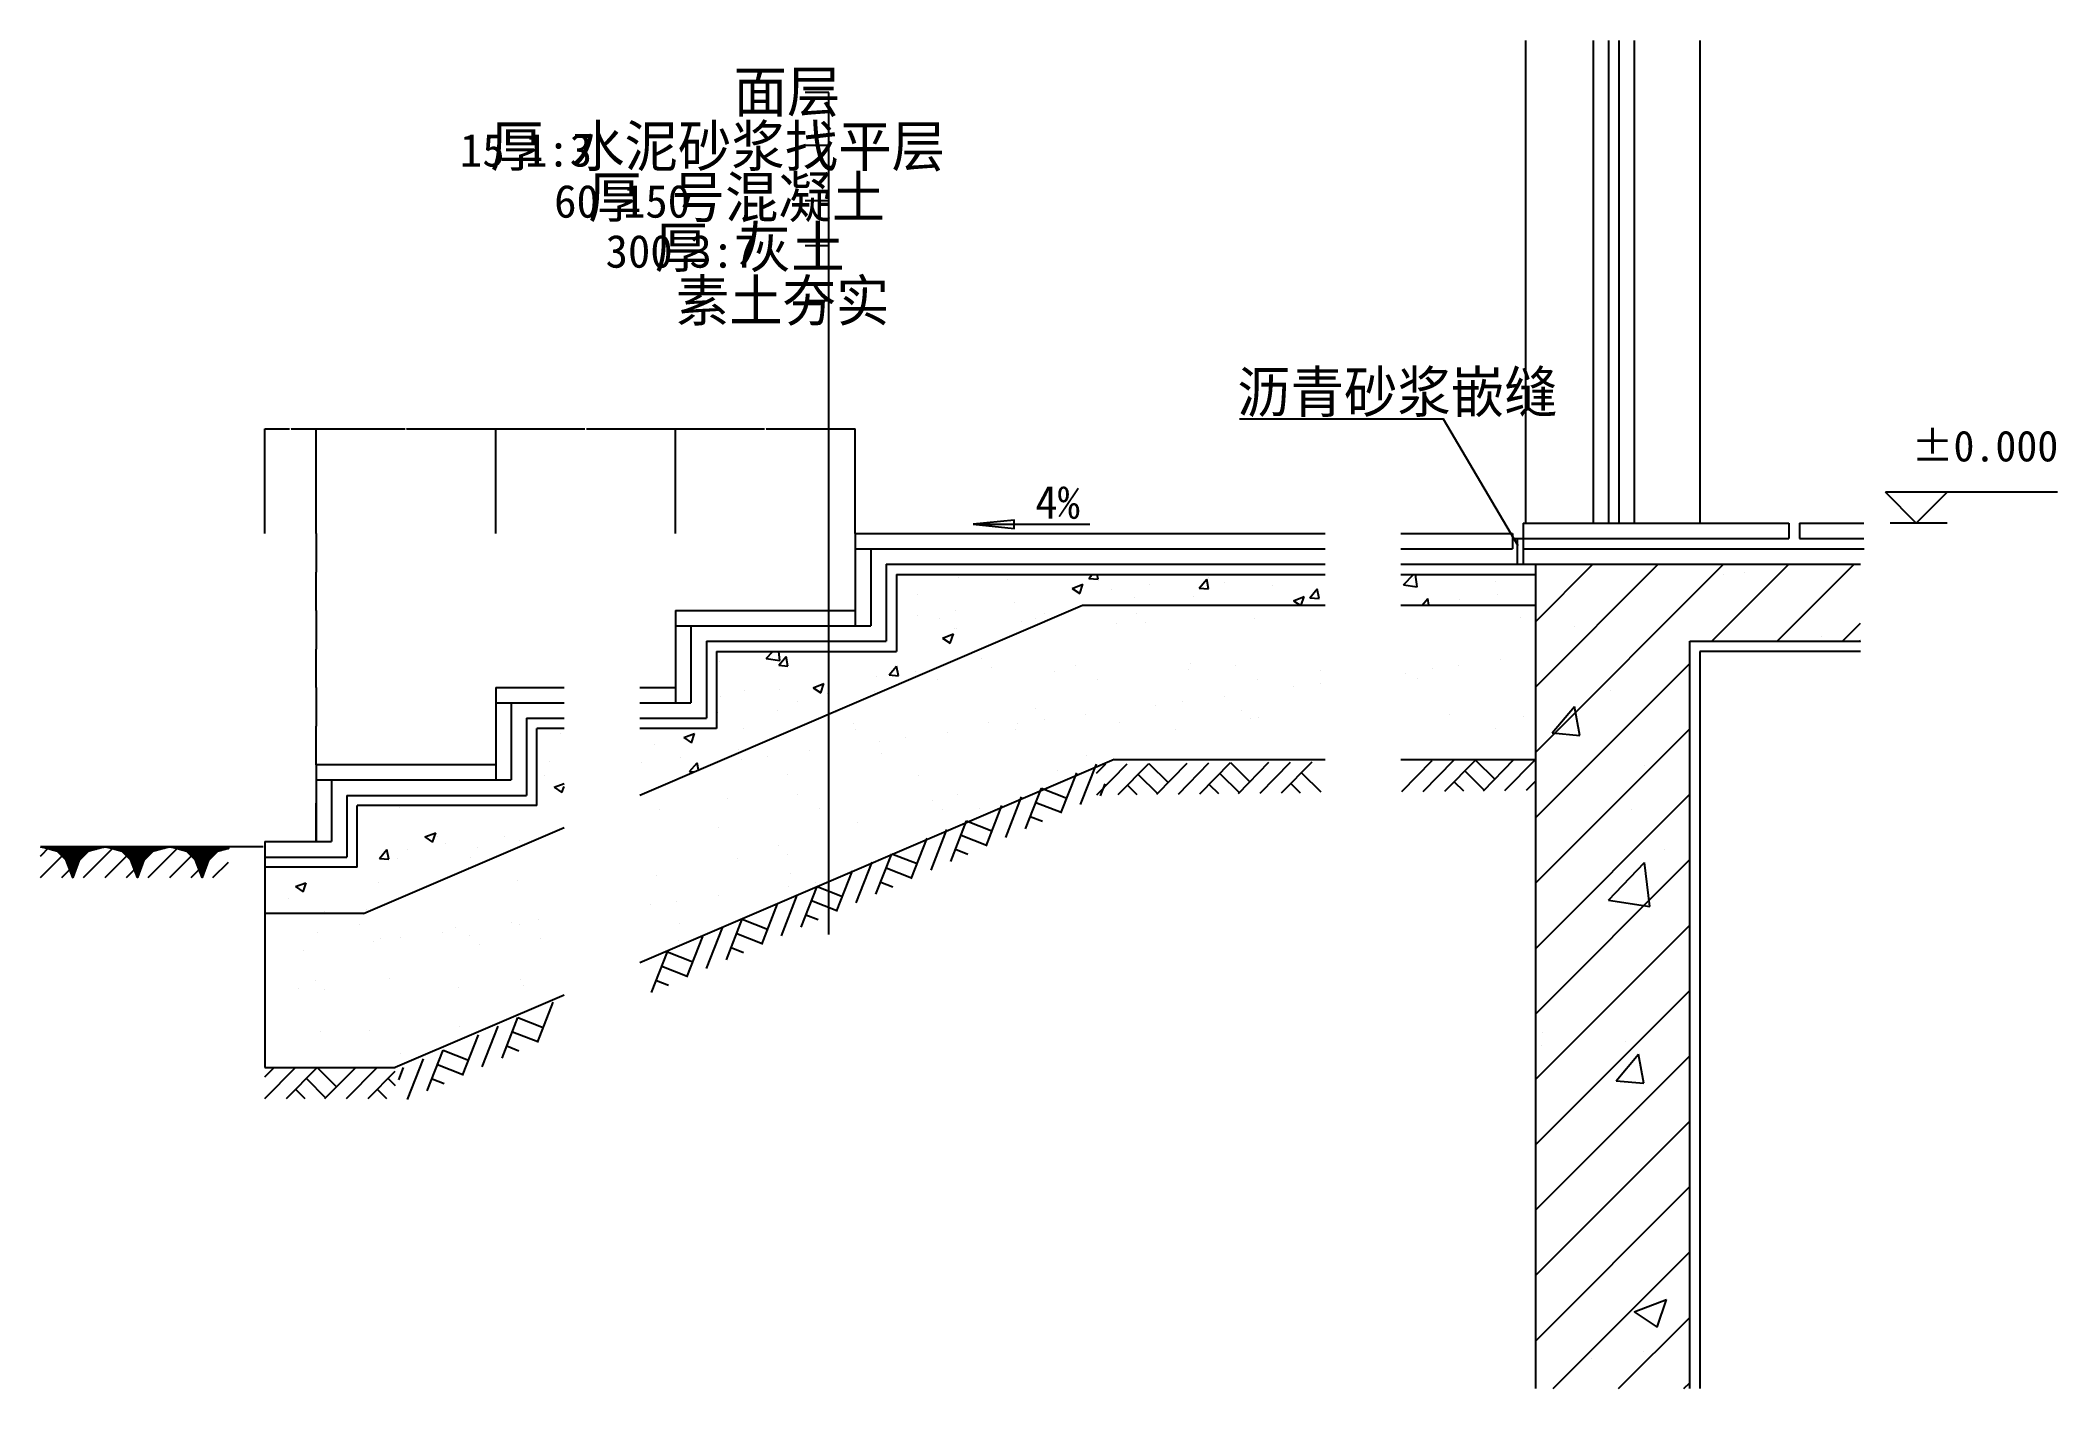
# Model space of a CAD drawing. Header units: metres. Extents: x 11590 to 15519, y 20736 to 23360.
import ezdxf

# ---------------------------------------------------------------- set-up
doc = ezdxf.new("R2010")
doc.units = ezdxf.units.M
for name, color, linetype in [('ZZ-1', 255, 'Continuous'), ('ZZ-2', 2, 'Continuous'), ('ZZ-3', 3, 'Continuous'), ('ZZ-5', 6, 'Continuous'), ('ZZ-6', 7, 'Continuous'), ('ZZ-7', 7, 'Continuous')]:
    doc.layers.add(name, color=color, linetype=linetype)
doc.dimstyles.get("Standard").update_dxf_attribs({"dimtxt": 2.5, "dimasz": 2.5, "dimexe": 1.25, "dimexo": 0.625, "dimtad": 1, "dimcen": 2.5, "dimazin": 3, "dimtfac": 1, "dimtmove": 0, "dimatfit": 3})

# ---------------------------------------------------------------- blocks, each defined once
blk = doc.blocks.new('X0')
for p, q in [((13191.8, 7464.23), (13557.82, 7830.25)), ((13191.8, 7591.51), (13430.54, 7830.25)), ((13191.8, 7718.79), (13303.26, 7830.25)), ((13535.1, 7680.25), (13685.1, 7830.25)), ((13662.38, 7680.25), (13812.38, 7830.25)), ((13557.84, 7809.78), (13557.84, 7809.78)), ((13598.16, 7813.37), (13598.16, 7813.37)), ((13267.17, 7709.18), (13267.17, 7709.18)), ((13789.66, 7680.25), (13824.64, 7715.24)), ((13747.61, 7688.89), (13747.61, 7688.89)), ((13821.34, 7680.27), (13824.64, 7681.53)), ((13821.34, 7680.27), (13821.36, 7680.25)), ((13191.8, 7336.95), (13491.8, 7636.95)), ((13338.21, 7584.41), (13338.21, 7584.41)), ((13223.9, 7501.68), (13267.28, 7553.39)), ((13277.7, 7496.96), (13267.29, 7553.38)), ((13191.8, 7209.67), (13491.8, 7509.67)), ((13223.9, 7501.68), (13277.69, 7496.97)), ((13403.63, 7438.1), (13403.63, 7438.1)), ((13191.8, 7082.39), (13491.8, 7382.39)), ((13378.79, 7352.3), (13378.79, 7352.3)), ((13442.3, 7274.32), (13442.3, 7274.32)), ((13191.8, 6955.11), (13491.8, 7255.11)), ((13333.86, 7176.56), (13403.96, 7249.62)), ((13413.91, 7164.13), (13403.97, 7249.61)), ((13333.86, 7176.56), (13413.91, 7164.14)), ((13191.8, 6827.83), (13491.8, 7127.83)), ((13191.8, 6700.55), (13491.8, 7000.55)), ((13205.54, 6919.34), (13205.54, 6919.34)), ((13203.53, 6892.4), (13203.53, 6892.4)), ((13348.77, 6824.71), (13392.16, 6876.41)), ((13366.47, 6901.11), (13366.47, 6901.11)), ((13402.57, 6819.99), (13392.16, 6876.4)), ((13191.8, 6573.28), (13491.8, 6873.28)), ((13348.77, 6824.71), (13402.57, 6820)), ((13393.29, 6771.51), (13393.29, 6771.51)), ((13191.8, 6446), (13491.8, 6746)), ((13191.8, 6318.72), (13491.8, 6618.72)), ((13225.83, 6225.48), (13491.8, 6491.44)), ((13383.37, 6375), (13446.39, 6399.19)), ((13383.37, 6375), (13428.14, 6344.8)), ((13428.14, 6344.79), (13446.39, 6399.18)), ((13353.11, 6225.48), (13491.8, 6364.16)), ((13400.98, 6298.44), (13400.98, 6298.44)), ((13300.41, 6284.23), (13300.41, 6284.23)), ((13480.39, 6225.48), (13491.8, 6236.88))]:
    blk.add_line(p, q)
blk = doc.blocks.new('X2')
for p, q in [((12068, 7804.07), (12068, 7804.07)), ((12163.28, 7800.52), (12163.28, 7800.52)), ((12288.85, 7783.13), (12309.85, 7791.19)), ((12288.85, 7783.13), (12303.77, 7773.07)), ((12303.78, 7773.06), (12309.86, 7791.19)), ((12321.56, 7802.64), (12327.95, 7810.25)), ((12321.56, 7802.64), (12339.49, 7801.07)), ((12339.5, 7801.06), (12337.8, 7810.25)), ((12365.31, 7780.13), (12365.31, 7780.13)), ((12440.41, 7790.01), (12440.41, 7790.01)), ((12536.74, 7783.81), (12551.2, 7801.05)), ((12536.74, 7783.81), (12554.67, 7782.24)), ((12554.67, 7782.23), (12551.2, 7801.04)), ((12554.03, 7804.97), (12554.03, 7804.97)), ((12585.07, 7794.71), (12585.07, 7794.71)), ((12679.76, 7788.14), (12679.76, 7788.14)), ((12751.91, 7764.99), (12766.38, 7782.22)), ((12769.85, 7763.41), (12766.38, 7782.21)), ((11988.32, 7770.48), (11988.32, 7770.48)), ((12062.22, 7740.22), (12062.22, 7740.22)), ((12175.84, 7755.18), (12175.84, 7755.18)), ((12410.12, 7764.68), (12410.12, 7764.68)), ((12525.73, 7767.02), (12525.73, 7767.02)), ((12719.99, 7759.11), (12740.99, 7767.17)), ((12719.99, 7759.11), (12733.11, 7750.25)), ((12735.33, 7750.25), (12741, 7767.16)), ((12751.91, 7764.99), (12769.85, 7763.42)), ((11987.12, 7730.34), (11987.12, 7730.34)), ((12030.49, 7724.95), (12030.49, 7724.95)), ((12060.21, 7704.61), (12060.21, 7704.61)), ((12064.35, 7704.2), (12064.35, 7704.2)), ((12190.64, 7718.18), (12190.64, 7718.18)), ((12218.38, 7725.32), (12218.38, 7725.32)), ((12235.16, 7734.65), (12235.16, 7734.65)), ((12036.78, 7686.37), (12057.79, 7694.44)), ((12036.78, 7686.37), (12051.71, 7676.31)), ((12051.71, 7676.3), (12057.79, 7694.43)), ((11602.97, 7641.38), (11602.97, 7641.38)), ((11693.23, 7646.73), (11706.21, 7660.25)), ((11693.23, 7646.73), (11719.91, 7642.59)), ((11710.3, 7644.55), (11710.3, 7644.55)), ((11717.65, 7633.46), (11732.11, 7650.69)), ((11717.65, 7633.46), (11735.58, 7631.89)), ((11719.91, 7642.58), (11717.86, 7660.25)), ((11735.59, 7631.88), (11732.12, 7650.69)), ((11932.83, 7614.63), (11947.29, 7631.87)), ((11950.76, 7613.05), (11947.3, 7631.86)), ((11983.3, 7621.9), (11983.3, 7621.9)), ((11651.78, 7585.18), (11651.78, 7585.18)), ((11718.73, 7587.07), (11718.73, 7587.07)), ((11784.72, 7589.61), (11805.72, 7597.68)), ((11784.72, 7589.61), (11799.64, 7579.55)), ((11799.64, 7579.54), (11805.73, 7597.67)), ((11908.2, 7612.01), (11908.2, 7612.01)), ((11932.83, 7614.63), (11950.76, 7613.06)), ((11605.11, 7572.11), (11605.11, 7572.11)), ((11715.03, 7544.89), (11715.03, 7544.89)), ((11753.35, 7562.63), (11753.35, 7562.63)), ((11811.92, 7578.42), (11811.92, 7578.42)), ((11904.89, 7581.84), (11904.89, 7581.84)), ((11599.32, 7541.51), (11599.32, 7541.51)), ((11649.91, 7509.53), (11649.91, 7509.53)), ((11474.96, 7479.5), (11474.96, 7479.5)), ((11532.65, 7492.85), (11553.65, 7500.92)), ((11532.65, 7492.85), (11547.57, 7482.79)), ((11547.58, 7482.78), (11553.66, 7500.91)), ((11639.81, 7468.75), (11639.81, 7468.75)), ((11451.09, 7443.9), (11451.09, 7443.9)), ((11526.19, 7453.79), (11526.19, 7453.79)), ((11544.1, 7426.63), (11558.56, 7443.86)), ((11544.1, 7426.63), (11552.23, 7425.91)), ((11561.17, 7429.74), (11558.56, 7443.85))]:
    blk.add_line(p, q)
blk = doc.blocks.new('X4')
for p, q in [((12375.06, 7714.34), (12375.06, 7714.34)), ((12413.56, 7733.69), (12413.56, 7733.69)), ((12431.99, 7716.8), (12431.99, 7716.8)), ((12645.15, 7724.07), (12645.15, 7724.07)), ((13162.72, 7726.18), (13162.72, 7726.18)), ((12112.94, 7645.93), (12112.94, 7645.93)), ((12131.38, 7629.04), (12131.38, 7629.04)), ((12296.3, 7632.51), (12296.3, 7632.51)), ((12516.23, 7625.14), (12516.23, 7625.14)), ((12518.99, 7637.08), (12518.99, 7637.08)), ((12607.72, 7633.08), (12607.72, 7633.08)), ((12772.04, 7623.92), (12772.04, 7623.92)), ((12990.08, 7626.79), (12990.08, 7626.79)), ((13042.13, 7633.65), (13042.13, 7633.65)), ((13042.13, 7633.65), (13042.13, 7633.65)), ((13123.43, 7644.35), (13123.43, 7644.35)), ((12027.06, 7605.08), (12027.06, 7605.08)), ((12254.47, 7621.8), (12254.47, 7621.8)), ((12338.47, 7605.65), (12338.47, 7605.65)), ((12649.89, 7606.22), (12649.89, 7606.22)), ((12720.9, 7591.36), (12720.9, 7591.36)), ((12772.95, 7598.21), (12772.95, 7598.21)), ((12937.56, 7616.76), (12937.56, 7616.76)), ((12961.3, 7606.78), (12961.3, 7606.78)), ((12218.37, 7549.32), (12218.37, 7549.32)), ((12451.73, 7555.92), (12451.73, 7555.92)), ((12503.78, 7562.77), (12503.78, 7562.77)), ((12585.08, 7573.47), (12585.08, 7573.47)), ((12618.52, 7545.88), (12618.52, 7545.88)), ((11830.76, 7541.27), (11830.76, 7541.27)), ((11863.8, 7519.54), (11863.8, 7519.54)), ((11867.46, 7507.8), (11867.46, 7507.8)), ((12125.55, 7522.88), (12125.55, 7522.88)), ((12178.87, 7508.37), (12178.87, 7508.37)), ((12182.55, 7520.48), (12182.55, 7520.48)), ((12234.6, 7527.33), (12234.6, 7527.33)), ((12315.9, 7538.04), (12315.9, 7538.04)), ((12381.36, 7521.65), (12381.36, 7521.65)), ((12490.28, 7508.94), (12490.28, 7508.94)), ((12636.95, 7528.99), (12636.95, 7528.99)), ((12651.45, 7531.38), (12651.45, 7531.38)), ((13024.56, 7537.04), (13024.56, 7537.04)), ((13113.11, 7510.07), (13113.11, 7510.07)), ((13169.02, 7533.5), (13169.02, 7533.5)), ((11777.54, 7467.16), (11777.54, 7467.16)), ((11913.37, 7485.04), (11913.37, 7485.04)), ((11965.42, 7491.9), (11965.42, 7491.9)), ((12046.72, 7502.6), (12046.72, 7502.6)), ((11644.19, 7449.6), (11644.19, 7449.6)), ((11696.25, 7456.46), (11696.25, 7456.46)), ((11917.76, 7461.55), (11917.76, 7461.55)), ((12260.77, 7429.12), (12260.77, 7429.12)), ((12317.91, 7458.11), (12317.91, 7458.11)), ((12336.34, 7441.22), (12336.34, 7441.22)), ((11734.88, 7420.62), (11734.88, 7420.62)), ((11990.68, 7419.39), (11990.68, 7419.39)), ((11484.99, 7353.54), (11484.99, 7353.54)), ((11617.15, 7373.78), (11617.15, 7373.78)), ((11754.24, 7380.97), (11754.24, 7380.97)), ((11796.41, 7354.11), (11796.41, 7354.11)), ((12017.29, 7370.34), (12017.29, 7370.34)), ((12035.73, 7353.45), (12035.73, 7353.45)), ((12065.65, 7381.54), (12065.65, 7381.54)), ((12107.82, 7354.67), (12107.82, 7354.67)), ((11600.01, 7317.13), (11600.01, 7317.13)), ((11870.1, 7326.86), (11870.1, 7326.86)), ((11716.68, 7282.58), (11716.68, 7282.58)), ((11636.8, 7256.83), (11636.8, 7256.83)), ((11735.11, 7265.69), (11735.11, 7265.69)), ((11209.33, 7214.87), (11209.33, 7214.87)), ((11479.42, 7224.6), (11479.42, 7224.6)), ((11736.39, 7202.83), (11736.39, 7202.83)), ((11741.18, 7227.94), (11741.18, 7227.94)), ((11788.45, 7209.68), (11788.45, 7209.68)), ((11467.22, 7167.39), (11467.22, 7167.39)), ((11519.27, 7174.24), (11519.27, 7174.24)), ((11600.57, 7184.95), (11600.57, 7184.95)), ((10818.65, 7112.6), (10818.65, 7112.6)), ((10900.76, 7128.86), (10900.76, 7128.86)), ((11062.21, 7114.07), (11062.21, 7114.07)), ((11088.74, 7122.33), (11088.74, 7122.33)), ((11198.04, 7131.95), (11198.04, 7131.95)), ((11212.17, 7129.43), (11212.17, 7129.43)), ((11250.09, 7138.8), (11250.09, 7138.8)), ((11523.59, 7130), (11523.59, 7130)), ((11606.31, 7124.45), (11606.31, 7124.45)), ((10793.03, 7078.63), (10793.03, 7078.63)), ((10928.86, 7096.51), (10928.86, 7096.51)), ((10942.93, 7102), (10942.93, 7102)), ((10980.91, 7103.37), (10980.91, 7103.37)), ((11115.46, 7107.04), (11115.46, 7107.04)), ((11133.89, 7090.15), (11133.89, 7090.15)), ((11254.34, 7102.57), (11254.34, 7102.57)), ((11521.5, 7098.2), (11521.5, 7098.2)), ((10783.32, 7004.72), (10783.32, 7004.72)), ((10814.84, 7019.27), (10814.84, 7019.27)), ((10833.28, 7002.38), (10833.28, 7002.38)), ((10959.82, 7023.41), (10959.82, 7023.41)), ((11094.74, 7005.29), (11094.74, 7005.29)), ((11215.63, 7022.18), (11215.63, 7022.18)), ((11220.89, 7010.43), (11220.89, 7010.43)), ((10824.95, 6919.92), (10824.95, 6919.92)), ((10920.27, 6922.66), (10920.27, 6922.66)), ((11095.04, 6929.65), (11095.04, 6929.65)), ((10981.52, 6878.45), (10981.52, 6878.45))]:
    blk.add_line(p, q)
blk = doc.blocks.new('X1')
for p, q in [((11291.97, 7499.81), (11291.97, 7499.81)), ((11271.8, 7446.22), (11271.8, 7446.22)), ((11261.63, 7418.96), (11261.63, 7418.96)), ((11280.58, 7396.09), (11299.44, 7403.33)), ((11280.58, 7396.09), (11295.5, 7386.03)), ((11288.33, 7399.94), (11288.33, 7399.94)), ((11295.51, 7386.02), (11299.44, 7397.73)), ((10978.48, 7356.32), (10978.48, 7356.32)), ((10940.19, 7257.45), (10954.65, 7274.68)), ((10958.12, 7255.87), (10954.66, 7274.67)), ((10993.98, 7275.79), (10993.98, 7275.79)), ((11028.52, 7299.33), (11049.52, 7307.4)), ((11028.52, 7299.33), (11043.44, 7289.27)), ((11043.44, 7289.26), (11049.53, 7307.39)), ((11053.23, 7299.69), (11053.23, 7299.69)), ((11069.09, 7285.68), (11069.09, 7285.68)), ((11130.65, 7278.95), (11130.65, 7278.95)), ((11182.71, 7300.63), (11182.71, 7300.63)), ((11213.38, 7292.93), (11213.38, 7292.93)), ((10940.19, 7257.45), (10958.12, 7255.88)), ((10956.34, 7266.16), (10956.34, 7266.16)), ((10974.83, 7256.46), (10974.83, 7256.46)), ((11112.66, 7240.44), (11112.66, 7240.44)), ((11116.49, 7259.39), (11116.49, 7259.39)), ((10776.45, 7202.58), (10796.45, 7210.25)), ((10776.45, 7202.58), (10791.37, 7192.51)), ((10791.38, 7192.5), (10797.33, 7210.25)), ((10937.7, 7210.41), (10937.7, 7210.41)), ((10762.75, 7180.38), (10762.75, 7180.38)), ((10833.4, 7153.97), (10833.4, 7153.97)), ((10915.06, 7157.46), (10915.06, 7157.46))]:
    blk.add_line(p, q)
blk = doc.blocks.new('X3')
for p, q in [((12934.14, 7790), (12953.58, 7810.25)), ((12934.14, 7790), (12960.82, 7785.86)), ((12954.16, 7803.31), (12954.16, 7803.31)), ((12960.83, 7785.85), (12957.99, 7810.25)), ((13114.31, 7796.55), (13114.31, 7796.55)), ((12970.53, 7750.25), (12981.55, 7763.4)), ((12983.98, 7750.25), (12981.56, 7763.39)), ((13042.76, 7761.38), (13042.76, 7761.38)), ((13117.86, 7771.27), (13117.86, 7771.27)), ((13137.49, 7751.1), (13137.49, 7751.1))]:
    blk.add_line(p, q)
blk = doc.blocks.new('_ARROW')
blk.add_lwpolyline([(0, 0), (-1, 0.1), (-1, -0.1), (-1, -0.1), (0, 0)])
blk = doc.blocks.new('*D1')
for p, q in [((12127.3, 22400.15), (12127.3, 22325.15)), ((12127.05, 22325.15), (12126.8, 22325.15)), ((12127.3, 22250.15), (12127.3, 22325.15)), ((12127.3, 22325.15), (12127.3, 22325.15)), ((12127.55, 22325.15), (12127.8, 22325.15))]:
    blk.add_line(p, q)
at = {"layer": 'Defpoints'}
for p in [(12127.3, 22400.15), (12127.3, 22325.15), (12127.3, 22250.15)]:
    blk.add_point(p, dxfattribs=at)
at = {"layer": 'ZZ-3', "insert": (12127.3, 22326.275), "char_height": 1, "attachment_point": 5}
blk.add_mtext('0', dxfattribs=at)
blk = doc.blocks.new('*D2')
for p, q in [((12127.3, 22250.15), (12127.3, 22175.15)), ((12127.05, 22175.15), (12126.8, 22175.15)), ((12127.3, 22100.15), (12127.3, 22175.15)), ((12127.3, 22175.15), (12127.3, 22175.15)), ((12127.55, 22175.15), (12127.8, 22175.15))]:
    blk.add_line(p, q)
at = {"layer": 'Defpoints'}
for p in [(12127.3, 22250.15), (12127.3, 22175.15), (12127.3, 22100.15)]:
    blk.add_point(p, dxfattribs=at)
at = {"layer": 'ZZ-3', "insert": (12127.3, 22176.275), "char_height": 1, "attachment_point": 5}
blk.add_mtext('0', dxfattribs=at)
blk = doc.blocks.new('*D3')
for p, q in [((12127.3, 22100.15), (12127.3, 22025.15)), ((12127.05, 22025.15), (12126.8, 22025.15)), ((12127.3, 21950.15), (12127.3, 22025.15)), ((12127.3, 22025.15), (12127.3, 22025.15)), ((12127.55, 22025.15), (12127.8, 22025.15))]:
    blk.add_line(p, q)
at = {"layer": 'Defpoints'}
for p in [(12127.3, 22100.15), (12127.3, 22025.15), (12127.3, 21950.15)]:
    blk.add_point(p, dxfattribs=at)
at = {"layer": 'ZZ-3', "insert": (12127.3, 22026.275), "char_height": 1, "attachment_point": 5}
blk.add_mtext('0', dxfattribs=at)
blk = doc.blocks.new('*D4')
for p, q in [((12127.3, 21950.15), (12127.3, 21875.15)), ((12127.05, 21875.15), (12126.8, 21875.15)), ((12127.3, 21800.15), (12127.3, 21875.15)), ((12127.3, 21875.15), (12127.3, 21875.15)), ((12127.55, 21875.15), (12127.8, 21875.15))]:
    blk.add_line(p, q)
at = {"layer": 'Defpoints'}
for p in [(12127.3, 21950.15), (12127.3, 21875.15), (12127.3, 21800.15)]:
    blk.add_point(p, dxfattribs=at)
at = {"layer": 'ZZ-3', "insert": (12127.3, 21876.275), "char_height": 1, "attachment_point": 5}
blk.add_mtext('0', dxfattribs=at)
blk = doc.blocks.new('*D5')
for p, q in [((12477.07, 22400.52), (12477.07, 22604.03)), ((12477.32, 22604.03), (12650.57, 22604.03)), ((12653.57, 22604.03), (12826.82, 22604.03)), ((12827.07, 22400.52), (12827.07, 22604.03))]:
    blk.add_line(p, q)
at = {"layer": 'Defpoints'}
for p in [(12477.07, 22604.03), (12477.07, 22400.52), (12827.07, 22400.52)]:
    blk.add_point(p, dxfattribs=at)
at = {"layer": 'ZZ-3', "insert": (12652.07, 22604.03), "char_height": 1, "attachment_point": 5}
blk.add_mtext('350', dxfattribs=at)
blk = doc.blocks.new('*D6')
for p, q in [((12027.07, 22400.52), (12027.07, 22604.03)), ((12027.32, 22604.03), (12075.57, 22604.03)), ((12078.57, 22604.03), (12126.82, 22604.03)), ((12127.07, 22400.52), (12127.07, 22604.03))]:
    blk.add_line(p, q)
at = {"layer": 'Defpoints'}
for p in [(12027.07, 22604.03), (12027.07, 22400.52), (12127.07, 22400.52)]:
    blk.add_point(p, dxfattribs=at)
at = {"layer": 'ZZ-3', "insert": (12077.07, 22604.03), "char_height": 1, "attachment_point": 5}
blk.add_mtext('100', dxfattribs=at)
blk = doc.blocks.new('*D7')
for p, q in [((12127.07, 22400.52), (12127.07, 22604.03)), ((12127.32, 22604.03), (12300.57, 22604.03)), ((12303.57, 22604.03), (12476.82, 22604.03)), ((12477.07, 22400.52), (12477.07, 22604.03))]:
    blk.add_line(p, q)
at = {"layer": 'Defpoints'}
for p in [(12127.07, 22604.03), (12127.07, 22400.52), (12477.07, 22400.52)]:
    blk.add_point(p, dxfattribs=at)
at = {"layer": 'ZZ-3', "insert": (12302.07, 22604.03), "char_height": 1, "attachment_point": 5}
blk.add_mtext('350', dxfattribs=at)
blk = doc.blocks.new('*D8')
for p, q in [((12827.07, 22400.52), (12827.07, 22604.03)), ((12827.32, 22604.03), (13000.57, 22604.03)), ((13003.57, 22604.03), (13176.82, 22604.03)), ((13177.07, 22400.52), (13177.07, 22604.03))]:
    blk.add_line(p, q)
at = {"layer": 'Defpoints'}
for p in [(12827.07, 22604.03), (12827.07, 22400.52), (13177.07, 22400.52)]:
    blk.add_point(p, dxfattribs=at)
at = {"layer": 'ZZ-3', "insert": (13002.07, 22604.03), "char_height": 1, "attachment_point": 5}
blk.add_mtext('350', dxfattribs=at)

msp = doc.modelspace()

# ---------------------------------------------------------------- hatches: boundary and pattern name
at = {"layer": 'ZZ-7'}
h = msp.add_hatch(dxfattribs=at)
h.set_pattern_fill('SOLID')
h.paths.add_polyline_path([(11590.17, 21790.47), (11716.17, 21790.47), (11682.57, 21781.47), (11623.77, 21781.47), (11590.17, 21790.47)])
h = msp.add_hatch(dxfattribs=at)
h.set_pattern_fill('SOLID')
h.paths.add_polyline_path([(11623.77, 21781.47), (11682.57, 21781.47), (11665.77, 21764.07), (11640.57, 21764.07), (11623.77, 21781.47)])
h = msp.add_hatch(dxfattribs=at)
h.set_pattern_fill('SOLID')
h.paths.add_polyline_path([(11716.17, 21790.47), (11842.17, 21790.47), (11808.57, 21781.47), (11749.77, 21781.47), (11716.17, 21790.47)])
h = msp.add_hatch(dxfattribs=at)
h.set_pattern_fill('SOLID')
h.paths.add_polyline_path([(11749.77, 21781.47), (11808.57, 21781.47), (11791.77, 21764.07), (11766.57, 21764.07), (11749.77, 21781.47)])
h = msp.add_hatch(dxfattribs=at)
h.set_pattern_fill('SOLID')
h.paths.add_polyline_path([(11842.17, 21790.47), (11956.31, 21790.47), (11956.31, 21787.3), (11875.77, 21781.47), (11842.17, 21790.47)])
h = msp.add_hatch(dxfattribs=at)
h.set_pattern_fill('SOLID')
h.paths.add_polyline_path([(11956.31, 21787.3), (11956.31, 21787.3), (11934.57, 21781.47), (11875.77, 21781.47), (11956.31, 21787.3)])
h = msp.add_hatch(dxfattribs=at)
h.set_pattern_fill('SOLID')
h.paths.add_polyline_path([(11875.77, 21781.47), (11934.57, 21781.47), (11917.77, 21764.07), (11892.57, 21764.07), (11875.77, 21781.47)])
h = msp.add_hatch(dxfattribs=at)
h.set_pattern_fill('SOLID')
h.paths.add_polyline_path([(11640.57, 21764.07), (11665.77, 21764.07), (11653.17, 21730.47), (11653.17, 21730.47), (11640.57, 21764.07)])
h = msp.add_hatch(dxfattribs=at)
h.set_pattern_fill('SOLID')
h.paths.add_polyline_path([(11766.57, 21764.07), (11791.77, 21764.07), (11779.17, 21730.47), (11779.17, 21730.47), (11766.57, 21764.07)])
h = msp.add_hatch(dxfattribs=at)
h.set_pattern_fill('SOLID')
h.paths.add_polyline_path([(11892.57, 21764.07), (11917.77, 21764.07), (11905.17, 21730.47), (11905.17, 21730.47), (11892.57, 21764.07)])

# ---------------------------------------------------------------- linework, layer by layer
at = {"layer": 'ZZ-1'}
for p, q in [((13257.3, 22320.52), (14092.4, 22320.52)), ((13257.3, 22320.52), (13257.3, 22170.52)), ((14240.02, 22320.52), (14502.39, 22320.52)), ((14502.39, 20735.74), (14502.39, 22340.52)), ((14502.39, 22340.52), (15135.23, 22340.52)), ((12757.65, 21891.11), (13619.62, 22260.52)), ((13619.62, 22260.52), (14092.4, 22260.52)), ((14240.02, 22260.52), (14502.39, 22260.52)), ((12907.3, 22170.52), (13257.3, 22170.52)), ((12907.3, 22170.52), (12907.3, 22020.52)), ((14802.39, 20735.74), (14802.39, 22190.52)), ((14802.39, 22190.52), (15135.23, 22190.52)), ((12610.03, 22020.52), (12557.3, 22020.52)), ((12557.3, 21870.52), (12557.3, 22020.52)), ((12907.3, 22020.52), (12757.65, 22020.52)), ((12557.3, 21870.52), (12207.3, 21870.52)), ((12207.3, 21750.52), (12207.3, 21870.52)), ((12219.62, 21660.52), (12610.03, 21827.84)), ((12207.3, 21750.52), (12027.3, 21750.52)), ((12219.62, 21660.52), (12027.3, 21660.52))]:
    msp.add_line(p, q, dxfattribs=at)
at = {"layer": 'ZZ-2'}
for p, q in [((14614.46, 23360.08), (14614.46, 22420.52)), ((14644.46, 23360.08), (14644.46, 22420.52)), ((14664.46, 23360.08), (14664.46, 22420.52)), ((14694.46, 23360.08), (14694.46, 22420.52)), ((14457.34, 22400.52), (14457.34, 22370.52))]:
    msp.add_line(p, q, dxfattribs=at)
at = {"layer": 'ZZ-3'}
for p, q in [((13125.62, 23258.72), (13079.47, 23258.72)), ((13125.62, 21619.75), (13125.62, 23258.72)), ((13125.62, 23155.53), (13079.47, 23155.53)), ((13125.62, 23047.76), (13079.47, 23047.76)), ((13125.62, 22960.27), (13079.47, 22960.27)), ((13125.62, 22852.87), (13079.47, 22852.87)), ((15518.98, 22480.52), (15183.55, 22480.52)), ((15243.55, 22420.52), (15183.55, 22480.52)), ((15303.55, 22480.52), (15243.55, 22420.52)), ((15303.55, 22420.52), (15192.47, 22420.52))]:
    msp.add_line(p, q, dxfattribs=at)
for points in [[(14468.55, 22376.28), (14323.11, 22622.48), (13925.36, 22622.48)], [(13406.86, 22418.07), (13633.97, 22418.07)]]:
    msp.add_lwpolyline(points, dxfattribs=at)
at = {"layer": 'ZZ-5'}
for p, q in [((14482.39, 23360.08), (14482.39, 22420.52)), ((14822.39, 23360.08), (14822.39, 22420.52)), ((14822.39, 22170.52), (14822.39, 20735.74)), ((15135.23, 22170.52), (14822.39, 22170.52))]:
    msp.add_line(p, q, dxfattribs=at)
at = {"layer": 'ZZ-7'}
for p, q in [((13177.3, 22400.52), (13177.3, 22220.52)), ((13177.3, 22400.52), (14092.4, 22400.52)), ((14240.02, 22400.52), (14457.34, 22400.52)), ((14478.05, 22420.52), (14995.31, 22420.52)), ((14478.05, 22420.52), (14478.05, 22340.52)), ((14995.31, 22420.52), (14995.31, 22390.52)), ((15016.03, 22420.52), (15141.39, 22420.52)), ((15016.03, 22420.52), (15016.03, 22390.52)), ((13177.3, 22370.52), (14092.4, 22370.52)), ((13207.3, 22370.52), (13207.3, 22220.52)), ((14240.02, 22370.52), (14457.34, 22370.52)), ((14457.34, 22390.52), (14995.31, 22390.52)), ((14478.05, 22370.52), (15142, 22370.52)), ((15016.03, 22390.52), (15141.39, 22390.52)), ((13237.3, 22340.52), (13237.3, 22190.52)), ((13237.3, 22340.52), (14092.4, 22340.52)), ((14240.02, 22340.52), (14502.39, 22340.52)), ((12827.3, 22250.52), (13177.3, 22250.52)), ((12827.3, 22250.52), (12827.3, 22070.52)), ((12827.3, 22220.52), (13207.3, 22220.52)), ((12857.3, 22220.52), (12857.3, 22070.52)), ((12887.3, 22190.52), (13237.3, 22190.52)), ((12887.3, 22190.52), (12887.3, 22040.52)), ((12477.3, 22100.52), (12610.03, 22100.52)), ((12477.3, 22100.52), (12477.3, 21920.52)), ((12757.65, 22100.52), (12827.3, 22100.52)), ((12477.3, 22070.52), (12610.03, 22070.52)), ((12507.3, 22070.52), (12507.3, 21920.52)), ((12757.65, 22070.52), (12857.3, 22070.52)), ((12537.3, 22040.52), (12610.03, 22040.52)), ((12537.3, 22040.52), (12537.3, 21890.52)), ((12757.65, 22040.52), (12887.3, 22040.52)), ((12127.3, 21950.52), (12477.3, 21950.52)), ((12127.3, 21950.52), (12127.3, 21800.52)), ((13681.19, 21960.52), (12757.65, 21564.72)), ((13577.61, 21855.63), (13608.5, 21934.66)), ((13616.08, 21872.48), (13646.95, 21951.44)), ((13647.14, 21933.44), (13664.95, 21951.63)), ((13647.59, 21891.44), (13706.95, 21952.08)), ((13681.19, 21960.52), (14092.4, 21960.52)), ((13689.58, 21891.89), (13748.94, 21952.52)), ((13728.17, 21931.3), (13766.06, 21894.2)), ((13748.94, 21952.52), (13786.84, 21915.42)), ((13764.58, 21892.69), (13823.94, 21953.32)), ((13806.58, 21893.13), (13865.94, 21953.76)), ((13848.58, 21893.58), (13907.94, 21954.21)), ((13887.16, 21932.99), (13925.06, 21895.89)), ((13907.94, 21954.21), (13945.83, 21917.11)), ((13923.57, 21894.37), (13982.93, 21955.01)), ((13965.57, 21894.82), (14024.93, 21955.45)), ((14007.57, 21895.26), (14066.93, 21955.9)), ((14046.15, 21934.68), (14084.05, 21897.58)), ((14240.02, 21960.52), (14502.39, 21960.52)), ((14241.55, 21897.75), (14300.91, 21958.38)), ((14283.55, 21898.19), (14342.91, 21958.83)), ((14325.55, 21898.64), (14384.91, 21959.27)), ((14364.13, 21938.05), (14402.03, 21900.95)), ((14384.91, 21959.27), (14422.8, 21922.17)), ((14400.54, 21899.44), (14459.9, 21960.07)), ((14442.54, 21899.88), (14501.9, 21960.52)), ((12127.3, 21920.52), (12507.3, 21920.52)), ((12157.3, 21920.52), (12157.3, 21800.52)), ((12187.3, 21890.52), (12537.3, 21890.52)), ((12187.3, 21890.52), (12187.3, 21770.52)), ((13470.44, 21808.7), (13501.33, 21887.73)), ((13508.91, 21825.55), (13539.8, 21904.58)), ((13539.8, 21904.58), (13589.2, 21885.27)), ((13654.56, 21889.33), (13663.8, 21912.97)), ((13707.39, 21910.08), (13725.58, 21892.27)), ((13866.38, 21911.77), (13884.57, 21893.96)), ((14025.37, 21913.45), (14043.56, 21895.65)), ((14343.36, 21916.83), (14361.55, 21899.02)), ((14484.54, 21900.33), (14502.83, 21919.01)), ((13431.96, 21791.85), (13462.86, 21870.88)), ((13518.18, 21849.25), (13541.89, 21839.99)), ((13528.99, 21876.91), (13578.38, 21857.61)), ((13286.32, 21728.07), (13317.21, 21807.1)), ((13324.79, 21744.92), (13355.68, 21823.95)), ((13363.26, 21761.76), (13394.16, 21840.79)), ((13383.34, 21813.13), (13432.74, 21793.83)), ((13394.16, 21840.79), (13443.55, 21821.49)), ((11590.17, 21730.47), (11650.17, 21790.47)), ((11590.17, 21772.47), (11608.17, 21790.47)), ((11632.17, 21730.47), (11692.17, 21790.47)), ((11674.17, 21730.47), (11734.17, 21790.47)), ((11716.17, 21730.47), (11776.17, 21790.47)), ((11758.17, 21730.47), (11818.17, 21790.47)), ((11800.17, 21730.47), (11860.17, 21790.47)), ((11842.17, 21730.47), (11902.17, 21790.47)), ((11884.17, 21730.47), (11944.17, 21790.47)), ((12027.3, 21800.52), (12157.3, 21800.52)), ((12027.3, 21800.52), (12027.3, 21360.52)), ((12027.3, 21770.52), (12187.3, 21770.52)), ((13217.62, 21697.98), (13248.51, 21777.01)), ((13248.51, 21777.01), (13297.9, 21757.71)), ((13372.53, 21785.47), (13396.24, 21776.21)), ((11926.17, 21730.47), (11956.31, 21760.62)), ((13140.67, 21664.29), (13171.56, 21743.32)), ((13179.14, 21681.14), (13210.04, 21760.17)), ((13237.7, 21749.35), (13287.09, 21730.05)), ((13033.5, 21617.36), (13064.39, 21696.38)), ((13071.97, 21634.2), (13102.86, 21713.23)), ((13102.86, 21713.23), (13152.25, 21693.92)), ((13226.88, 21721.69), (13250.59, 21712.43)), ((12926.32, 21570.42), (12957.21, 21649.45)), ((12957.21, 21649.45), (13006.61, 21630.14)), ((12995.02, 21600.51), (13025.92, 21679.54)), ((13081.24, 21657.91), (13104.95, 21648.64)), ((13092.05, 21685.57), (13141.44, 21666.26)), ((12849.38, 21536.73), (12880.27, 21615.76)), ((12887.85, 21553.57), (12918.74, 21632.6)), ((12946.4, 21621.79), (12995.8, 21602.48)), ((12780.67, 21506.64), (12811.57, 21585.67)), ((12811.57, 21585.67), (12860.96, 21566.36)), ((12935.59, 21594.13), (12959.3, 21584.86)), ((12789.94, 21530.35), (12813.65, 21521.08)), ((12800.76, 21558.01), (12850.15, 21538.7)), ((12610.03, 21501.45), (12281.19, 21360.52)), ((12489.38, 21379.08), (12520.27, 21458.11)), ((12520.27, 21458.11), (12569.67, 21438.8)), ((12558.08, 21409.17), (12588.98, 21488.19)), ((12412.44, 21345.38), (12443.33, 21424.41)), ((12450.91, 21362.23), (12481.8, 21441.26)), ((12509.46, 21430.45), (12558.85, 21411.14)), ((12305.26, 21298.45), (12336.15, 21377.48)), ((12343.73, 21315.3), (12374.63, 21394.33)), ((12374.63, 21394.33), (12424.02, 21375.02)), ((12498.65, 21402.79), (12522.36, 21393.52)), ((12027.3, 21360.52), (12281.19, 21360.52)), ((12027.3, 21300.52), (12087.3, 21360.52)), ((12027.3, 21342.52), (12045.3, 21360.52)), ((12069.3, 21300.52), (12129.3, 21360.52)), ((12108.3, 21339.52), (12145.8, 21302.02)), ((12129.3, 21360.52), (12166.8, 21323.02)), ((12144.3, 21300.52), (12204.3, 21360.52)), ((12186.3, 21300.52), (12246.3, 21360.52)), ((12228.3, 21300.52), (12281.19, 21353.41)), ((12267.3, 21339.52), (12281.19, 21325.63)), ((12288.41, 21336.92), (12297.68, 21360.63)), ((12353, 21339.01), (12376.71, 21329.74)), ((12363.81, 21366.67), (12413.21, 21347.36)), ((12087.3, 21318.52), (12105.3, 21300.52)), ((12246.3, 21318.52), (12264.3, 21300.52))]:
    msp.add_line(p, q, dxfattribs=at)
for points in [[(14466.62, 22390.61), (14466.62, 22339.98)], [(11590.17, 21790.47), (11716.17, 21790.47), (11682.57, 21781.47), (11623.77, 21781.47), (11590.17, 21790.47)], [(12023.95, 21790.47), (11590.17, 21790.47)], [(11623.77, 21781.47), (11682.57, 21781.47), (11665.77, 21764.07), (11640.57, 21764.07), (11623.77, 21781.47)], [(11716.17, 21790.47), (11842.17, 21790.47), (11808.57, 21781.47), (11749.77, 21781.47), (11716.17, 21790.47)], [(11749.77, 21781.47), (11808.57, 21781.47), (11791.77, 21764.07), (11766.57, 21764.07), (11749.77, 21781.47)], [(11842.17, 21790.47), (11956.31, 21790.47), (11956.31, 21787.3), (11875.77, 21781.47), (11842.17, 21790.47)], [(11956.31, 21787.3), (11956.31, 21787.3), (11934.57, 21781.47), (11875.77, 21781.47), (11956.31, 21787.3)], [(11875.77, 21781.47), (11934.57, 21781.47), (11917.77, 21764.07), (11892.57, 21764.07), (11875.77, 21781.47)], [(11640.57, 21764.07), (11665.77, 21764.07), (11653.17, 21730.47), (11653.17, 21730.47), (11640.57, 21764.07)], [(11766.57, 21764.07), (11791.77, 21764.07), (11779.17, 21730.47), (11779.17, 21730.47), (11766.57, 21764.07)], [(11892.57, 21764.07), (11917.77, 21764.07), (11905.17, 21730.47), (11905.17, 21730.47), (11892.57, 21764.07)]]:
    msp.add_lwpolyline(points, dxfattribs=at)

# ---------------------------------------------------------------- block references
at = {"layer": 'ZZ-3', "xscale": 80, "yscale": 80, "zscale": 80, "rotation": 180}
msp.add_blockref('_ARROW', (13406.86, 22418.07), dxfattribs=at)
at = {"layer": 'ZZ-7'}
for name in ['X2', 'X3', 'X0', 'X4', 'X1']:
    msp.add_blockref(name, (1310.59, 14510.27), dxfattribs=at)

# ---------------------------------------------------------------- texts
at = {"layer": 'ZZ-3'}
msp.add_text('%%p0.000', height=60, dxfattribs=at).set_placement((15234.48, 22540.52))
at = {"layer": 'ZZ-6'}
for s, height, p in [('面层', 80, (12940.43, 23220.46)), ('厚', 80, (12466.32, 23114.36)), ('水泥砂浆找平层', 80, (12623.98, 23114.36)), ('15', 64, (12407.29, 23114.36)), ('1:3', 64, (12533.99, 23114.36)), ('号混凝土', 80, (12819.46, 23014.99)), ('60', 64, (12590.84, 23014.99)), ('厚', 80, (12657.19, 23014.99)), ('150', 64, (12724.87, 23014.99)), ('厚', 80, (12786.64, 22917.56)), ('灰土', 80, (12948.59, 22917.56)), ('300', 64, (12691.03, 22917.56)), ('3:7', 64, (12854.31, 22917.56)), ('素土夯实', 80, (12827.79, 22813.36)), ('沥青砂浆嵌缝', 80, (13921.19, 22635.62)), ('4%', 64, (13527.74, 22429.05))]:
    msp.add_text(s, height=height, dxfattribs=at).set_placement(p)

# ---------------------------------------------------------------- dimensions: what is measured, and where the dimension line sits
at = {"layer": 'ZZ-3'}
for base, p1, p2, picture, middle in [((12027.07, 22604.03), (12027.07, 22400.52), (12127.07, 22400.52), '*D6', (12077.07, 22604.03)), ((12127.07, 22604.03), (12127.07, 22400.52), (12477.07, 22400.52), '*D7', (12302.07, 22604.03)), ((12477.07, 22604.03), (12477.07, 22400.52), (12827.07, 22400.52), '*D5', (12652.07, 22604.03)), ((12827.07, 22604.03), (12827.07, 22400.52), (13177.07, 22400.52), '*D8', (13002.07, 22604.03)), ((12127.3, 22325.15), (12127.3, 22400.15), (12127.3, 22250.15), '*D1', (12127.3, 22326.275)), ((12127.3, 22175.15), (12127.3, 22250.15), (12127.3, 22100.15), '*D2', (12127.3, 22176.275)), ((12127.3, 22025.15), (12127.3, 22100.15), (12127.3, 21950.15), '*D3', (12127.3, 22026.275)), ((12127.3, 21875.15), (12127.3, 21950.15), (12127.3, 21800.15), '*D4', (12127.3, 21876.275))]:
    dim = msp.add_linear_dim(base=base, p1=p1, p2=p2, dimstyle='Standard', dxfattribs=at)
    dim.commit()
    dim.dimension.update_dxf_attribs({"geometry": picture, "text_midpoint": middle})

doc.saveas('drawing.dxf')
